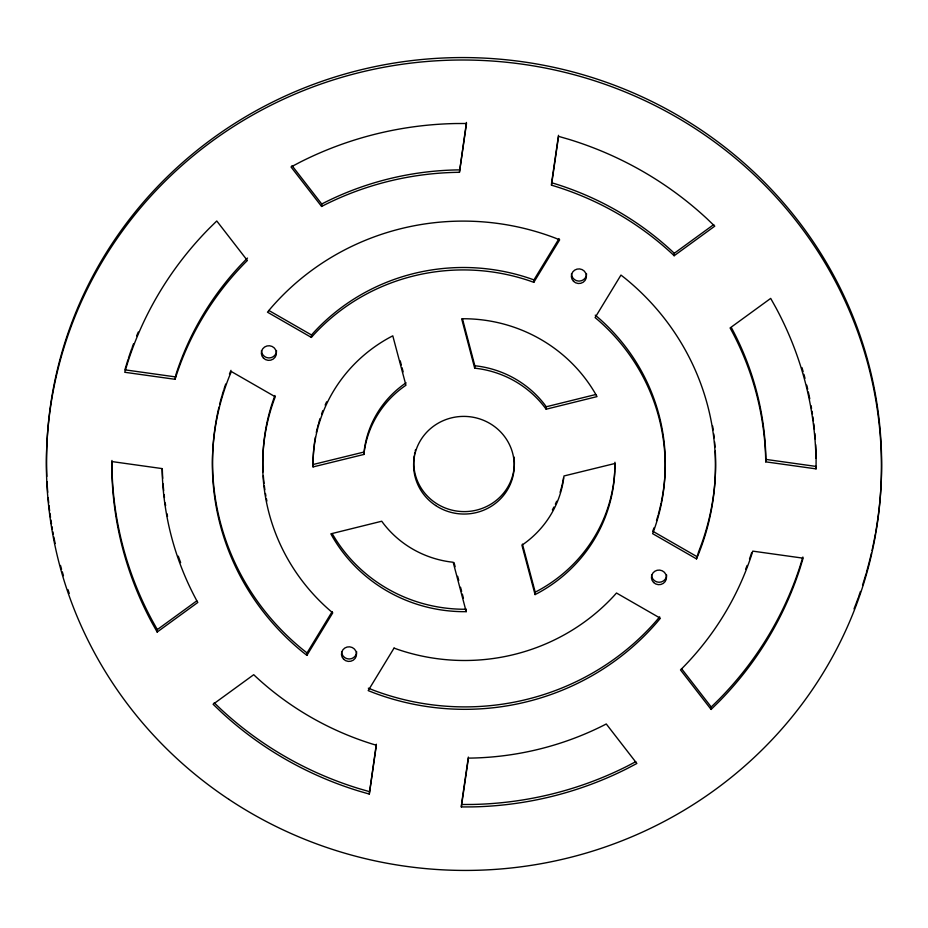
<?xml version="1.0" encoding="UTF-8"?>
<svg xmlns="http://www.w3.org/2000/svg" width="928" height="928" viewBox="0 0 928 928"><rect width="100%" height="100%" fill="white"/><g stroke="black" fill="none" stroke-linecap="round" stroke-linejoin="round"><path stroke-width="1.39" d="M157.168 632.038L151.914 622.63A352.176 341.724 3.2 0 1 111.882 472.236L111.801 461.552L162.156 468.594L162.18 471.238A301.867 292.9 3.2 0 0 196.492 600.149L197.792 602.469L157.168 632.038L157.308 629.602L152.053 620.206A352.176 341.724 3.2 0 1 112.021 469.812L111.952 460.462M175.102 379.308L175.868 376.78A301.867 292.9 3.2 0 1 245.456 262.38L247.37 260.501L216.769 220.992L209.044 228.578A352.176 341.724 3.2 0 0 127.855 362.036L124.746 372.267L175.102 379.308L176.007 374.344A301.867 292.9 3.2 0 1 245.595 259.956L247.498 258.077M311.367 337.421L311.506 334.985L313.954 332.247A201.248 195.263 3.2 0 1 530.433 278.644L533.948 279.908L533.809 282.332L530.294 281.068A201.248 195.263 3.2 0 0 313.815 334.672L311.367 337.421L267.473 312.179L270.906 308.073A251.558 244.087 3.2 0 1 554.608 237.812L559.665 239.818L533.809 282.332M321.61 206.468L291.009 166.947L300.672 161.878A352.176 341.724 3.2 0 1 455.509 123.54L466.517 123.494L459.441 172.33L456.715 172.341A301.867 292.9 3.2 0 0 324 205.216L321.61 206.468L321.738 204.032L292.018 165.648M313.049 466.923L313.014 463.432A150.939 146.45 3.2 0 1 389.632 337.49L392.788 335.832L405.93 385.236L403.39 387.022A100.618 97.637 3.2 0 0 364.298 451.286L363.892 454.453L313.049 466.923L313.154 460.996A150.939 146.45 3.2 0 1 314.012 446.658M306.901 655.354L332.758 612.851L329.927 610.462A201.248 195.263 3.2 0 1 273.957 400.2L275.256 396.79L231.362 371.548L229.309 376.455A251.558 244.087 3.2 0 0 302.656 652.013L306.901 655.354L307.04 652.929L332.154 611.633M363.892 454.453L364.437 448.85A100.618 97.637 3.2 0 1 403.529 384.598L406.07 382.812M369.298 794.078L376.374 745.23L373.764 744.476A301.867 292.9 3.2 0 1 255.664 676.558L253.727 674.702L213.104 704.259L220.945 711.788A352.176 341.724 3.2 0 0 358.742 791.016L369.298 794.078L376.316 744.198M459.441 172.33L466.448 122.45M474.684 368.161L461.668 318.78L465.264 318.756A150.939 146.45 3.2 0 1 595.289 393.53L597.017 396.604L546.151 409.202L544.295 406.731A100.618 97.637 3.2 0 0 477.955 368.567L474.684 368.161L474.823 365.736L462.527 319.093M466.192 611.656L453.177 562.264L449.918 561.858A100.618 97.637 3.2 0 1 383.566 523.705L381.721 521.234L330.855 533.832L332.572 536.894A150.939 146.45 3.2 0 0 462.596 611.668L466.192 611.656L466.332 609.22L462.736 609.244A150.939 146.45 3.2 0 1 332.711 534.47M461.344 806.942L468.431 758.095L471.146 758.083A301.867 292.9 3.2 0 0 603.873 725.22L606.262 723.968L636.852 763.477L627.189 768.558A352.176 341.724 3.2 0 1 472.352 806.896L461.344 806.942L461.483 804.506L472.491 804.46A352.176 341.724 3.2 0 0 627.328 766.122L635.784 761.679M551.487 185.194L558.563 136.358L569.119 139.409A352.176 341.724 3.2 0 1 706.916 218.648L714.757 226.165L674.146 255.734L672.208 253.866A301.867 292.9 3.2 0 0 554.097 185.96L551.487 185.194L551.626 182.77L558.505 135.314M535.073 594.604L521.93 545.188L524.471 543.402A100.618 97.637 3.2 0 0 563.563 479.15L563.969 475.971L614.823 463.513L614.846 467.004A150.939 146.45 3.2 0 1 538.24 592.946L535.073 594.604L535.212 592.168L522.429 544.133M546.151 409.202L546.279 406.766L544.434 404.295A100.618 97.637 3.2 0 0 478.082 366.142L474.823 365.736M674.146 255.734L674.273 253.298L672.336 251.442A301.867 292.9 3.2 0 0 554.236 183.524L551.626 182.77M696.499 558.888L698.552 553.981A251.558 244.087 3.2 0 0 625.217 278.412L620.96 275.071L595.103 317.585L597.945 319.974A201.248 195.263 3.2 0 1 653.904 530.236L652.616 533.646L696.499 558.888L698.691 551.545A251.558 244.087 3.2 0 0 715.279 451.112M711.103 709.444L680.502 669.923L682.405 668.044A301.867 292.9 3.2 0 0 751.993 553.656L752.759 551.128L803.114 558.169L800.006 568.4A352.176 341.724 3.2 0 1 718.817 701.858L711.103 709.444L711.231 707.008L681.512 668.624M765.844 459.406L816.199 466.448L816.06 468.872L765.704 461.842L765.82 456.762A301.867 292.9 3.2 0 0 731.508 327.851M461.68 803.114L468.362 757.062M127.994 359.6L124.886 369.831L175.241 376.872M802.871 557.009L800.145 565.964A352.176 341.724 3.2 0 1 718.956 699.422L711.231 707.008M274.955 395.49L274.096 397.764A201.248 195.263 3.2 0 0 263.088 471.911M654.043 527.8L652.744 531.21L696.638 556.452M229.448 374.019L230.979 370.342M533.948 279.908L559.062 238.612M659.669 616.853L657.094 619.927A251.558 244.087 3.2 0 1 373.392 690.188L368.335 688.182M157.308 629.602L196.759 600.88M674.273 253.298L713.736 224.576M321.738 204.032L324.127 202.78A301.867 292.9 3.2 0 1 456.854 169.917L459.569 169.905M535.212 592.168L538.368 590.51A150.939 146.45 3.2 0 0 614.8 470.554M546.279 406.766L595.776 394.516M313.177 464.487L364.031 452.029M369.437 791.642L358.881 788.591A352.176 341.724 3.2 0 1 221.084 709.352L214.229 702.774M268.865 310.474L311.506 334.985M307.04 652.929L302.783 649.588A251.558 244.087 3.2 0 1 218.985 407.056M595.242 315.149L598.073 317.538A201.248 195.263 3.2 0 1 661.339 501.967M400.223 360.853L401.325 364.971M402.056 367.708L403.146 371.826M454.036 562.577L455.126 566.695M457.655 576.3L458.745 580.418M460.543 587.273L461.634 591.391M462.353 594.129L463.443 598.247M816.06 468.872L816.118 455.764A352.176 341.724 3.2 0 0 815.654 444.593M765.704 461.842L765.693 459.198A301.867 292.9 3.2 0 0 731.38 330.287L730.081 327.967L770.692 298.398L775.947 307.794A352.176 341.724 3.2 0 1 815.979 458.188M614.962 462.237L614.986 464.568A150.939 146.45 3.2 0 1 614.858 469.359M661.072 503.208A201.248 195.263 3.2 0 1 658.323 514.39M657.975 515.62A201.248 195.263 3.2 0 1 656.502 520.527M266.881 501.062A201.248 195.263 3.2 0 1 266.371 498.545M265.895 496.028A201.248 195.263 3.2 0 1 265.454 493.51M264.863 489.717A201.248 195.263 3.2 0 1 264.341 485.912M264.039 483.372A201.248 195.263 3.2 0 1 263.332 475.739M46.806 476.412A417.588 405.188 3.2 0 1 491.643 58.545A417.588 405.188 3.2 0 1 875.661 532.347M875.429 533.658A417.588 405.188 3.2 0 1 872.854 546.673M872.575 547.972A417.588 405.188 3.2 0 1 872.007 550.559M871.415 553.146A417.588 405.188 3.2 0 1 866.416 572.425M866.056 573.701A417.588 405.188 3.2 0 1 862.553 585.127M860.453 591.438A417.588 405.188 3.2 0 1 858.702 596.449M858.261 597.702A417.588 405.188 3.2 0 1 854.027 608.896M69.252 593.386A417.588 405.188 3.2 0 1 67.941 589.616M63.44 575.685A417.588 405.188 3.2 0 1 62.315 571.857M61.573 569.305A417.588 405.188 3.2 0 1 60.506 565.454M55.17 543.506A417.588 405.188 3.2 0 1 53.836 536.999M53.337 534.389A417.588 405.188 3.2 0 1 52.861 531.779M52.386 529.157A417.588 405.188 3.2 0 1 51.945 526.536M51.516 523.926A417.588 405.188 3.2 0 1 50.901 519.982M50.518 517.36A417.588 405.188 3.2 0 1 49.973 513.416M49.625 510.783A417.588 405.188 3.2 0 1 48.998 505.505M48.708 502.872A417.588 405.188 3.2 0 1 48.186 497.594M47.734 492.304A417.588 405.188 3.2 0 1 47.038 481.713M128.435 358.278A352.176 341.724 3.2 0 1 131.614 348.998M132.101 347.687A352.176 341.724 3.2 0 1 133.562 343.743M136.648 335.913A352.176 341.724 3.2 0 1 138.26 332.027M801.943 367.569A352.176 341.724 3.2 0 1 803.138 371.606M803.903 374.297A352.176 341.724 3.2 0 1 805.005 378.357M806.745 385.155A352.176 341.724 3.2 0 1 807.708 389.238M808.323 391.976A352.176 341.724 3.2 0 1 809.773 398.82M811.072 405.71A352.176 341.724 3.2 0 1 811.548 408.459M812 411.22A352.176 341.724 3.2 0 1 812.441 413.992M812.847 416.765A352.176 341.724 3.2 0 1 813.415 420.918M813.763 423.69A352.176 341.724 3.2 0 1 814.401 429.258M814.807 433.434A352.176 341.724 3.2 0 1 815.283 439.002M751.703 552.531A301.867 292.9 3.2 0 1 749.488 559.027M747.11 565.465A301.867 292.9 3.2 0 1 745.613 569.305M180.647 562.623A301.867 292.9 3.2 0 1 178.292 556.162M167.516 516.432A301.867 292.9 3.2 0 1 167.005 513.741M165.625 505.621A301.867 292.9 3.2 0 1 165.207 502.918M164.476 497.478A301.867 292.9 3.2 0 1 164.14 494.763M163.699 490.668A301.867 292.9 3.2 0 1 163.084 483.848M162.713 478.384A301.867 292.9 3.2 0 1 162.307 468.802M219.611 404.457A251.558 244.087 3.2 0 1 221.688 396.743M222.059 395.456A251.558 244.087 3.2 0 1 223.613 390.352M224.019 389.087A251.558 244.087 3.2 0 1 225.713 384.03M712.6 425.952A251.558 244.087 3.2 0 1 713.191 429.908M713.736 433.875A251.558 244.087 3.2 0 1 714.2 437.842M714.595 441.821A251.558 244.087 3.2 0 1 715.024 447.134M666.664 575.035A7.552 7.32 3.2 0 1 659.042 582.262A7.552 7.32 3.2 0 1 651.572 574.85M563.54 477.769A100.618 97.637 3.2 0 1 562.786 481.957M562.565 483.001A100.618 97.637 3.2 0 1 561.846 486.121M561.579 487.154A100.618 97.637 3.2 0 1 561.022 489.207M560.721 490.228A100.618 97.637 3.2 0 1 560.083 492.269M556.672 501.248A100.618 97.637 3.2 0 1 555.338 504.171M553.912 507.036A100.618 97.637 3.2 0 1 552.38 509.866M276.567 350.714A7.552 7.32 3.2 0 1 268.958 357.953A7.552 7.32 3.2 0 1 261.476 350.54M356.688 651.781A7.552 7.32 3.2 0 1 349.079 659.008A7.552 7.32 3.2 0 1 341.597 651.607M513.996 457.005A50.309 48.813 3.2 0 1 463.629 511.606A50.309 48.813 3.2 0 1 414.248 455.822M414.503 454.244A50.309 48.813 3.2 0 1 414.816 452.678M415.176 451.124A50.309 48.813 3.2 0 1 415.593 449.57M314.151 445.463A150.939 146.45 3.2 0 1 315.381 437.169M316.309 432.46A150.939 146.45 3.2 0 1 317.399 427.796M317.689 426.625A150.939 146.45 3.2 0 1 318.316 424.316M318.64 423.156A150.939 146.45 3.2 0 1 320.032 418.563M321.587 414.016A150.939 146.45 3.2 0 1 322.851 410.64M325.148 405.095A150.939 146.45 3.2 0 1 326.644 401.801M586.589 273.864A7.552 7.32 3.2 0 1 578.968 281.103A7.552 7.32 3.2 0 1 571.497 273.69M394.052 648.092L368.196 690.606L373.253 692.613A251.558 244.087 3.2 0 0 656.954 622.363L660.388 618.257L616.494 593.015L614.046 595.753A201.248 195.263 3.2 0 1 397.567 649.356L394.052 648.092M228.903 799.379A417.588 405.188 3.2 0 0 880.324 496.642A417.588 405.188 3.2 0 0 282.564 99.632A417.588 405.188 3.2 0 0 228.903 799.379M653.59 582.482A7.552 7.32 3.2 0 0 666.246 579.35A7.552 7.32 3.2 0 0 657.094 570.279A7.552 7.32 3.2 0 0 653.59 582.482M263.506 358.173A7.552 7.32 3.2 0 0 276.161 355.041A7.552 7.32 3.2 0 0 266.997 345.958A7.552 7.32 3.2 0 0 263.506 358.173M343.627 659.24A7.552 7.32 3.2 0 0 356.282 656.108A7.552 7.32 3.2 0 0 347.118 647.025A7.552 7.32 3.2 0 0 343.627 659.24M435.615 505.482A50.309 48.813 3.2 0 0 514.1 469A50.309 48.813 3.2 0 0 442.076 421.173A50.309 48.813 3.2 0 0 435.615 505.482M573.516 281.323A7.552 7.32 3.2 0 0 586.171 278.191A7.552 7.32 3.2 0 0 577.019 269.108A7.552 7.32 3.2 0 0 573.516 281.323"/></g></svg>
